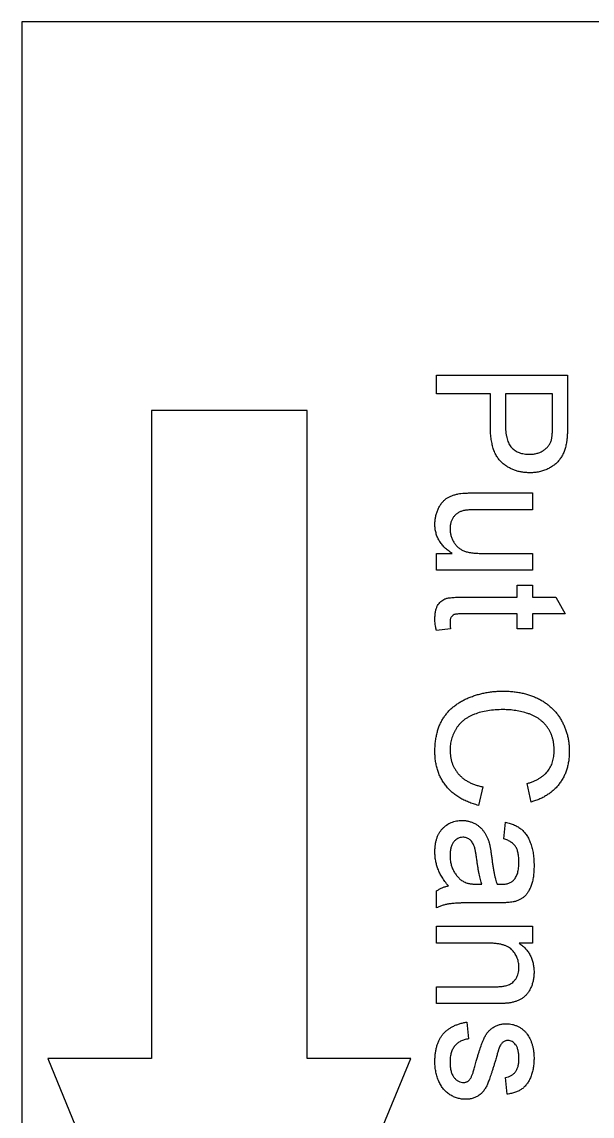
# Model space of a CAD drawing. Header units: inches. Extents: x -11 to 11, y -18.6 to 18.
# Drawn here: x -11 to 0, y -3.11 to 18 of the extents above; entities that cross this region are included whole.
import ezdxf

# ---------------------------------------------------------------- set-up
doc = ezdxf.new("R2010")
doc.units = ezdxf.units.IN
doc.header["$MEASUREMENT"] = 0

msp = doc.modelspace()

# ---------------------------------------------------------------- linework, layer by layer
at = {"color": 7, "linetype": 'Continuous', "lineweight": 25}
for p, q in [((-11, 18), (-11, -18)), ((11, 18), (-11, 18)), ((-3, 11.181), (-0.472, 11.181)), ((-3, 10.824), (-3, 11.181)), ((-0.472, 11.181), (-0.472, 10.252)), ((-1.963, 10.824), (-3, 10.824)), ((-1.963, 10.205), (-1.963, 10.824)), ((-0.764, 10.824), (-1.671, 10.824)), ((-1.671, 10.824), (-1.671, 10.215)), ((-0.764, 10.221), (-0.764, 10.824)), ((-8.5, 10.5), (-8.5, -2)), ((-5.5, 10.5), (-8.5, 10.5)), ((-5.5, -2), (-5.5, 10.5)), ((-2.292, 8.912), (-1.153, 8.912)), ((-1.153, 8.912), (-1.153, 8.588)), ((-1.153, 8.588), (-2.157, 8.588)), ((-3, 7.746), (-2.698, 7.746)), ((-3, 7.422), (-3, 7.746)), ((-2.123, 7.746), (-1.153, 7.746)), ((-1.153, 7.746), (-1.153, 7.422)), ((-1.153, 7.422), (-3, 7.422)), ((-1.444, 7.13), (-1.153, 7.13)), ((-1.444, 6.903), (-1.444, 7.13)), ((-1.153, 7.13), (-1.153, 6.903)), ((-2.481, 6.903), (-1.444, 6.903)), ((-1.153, 6.903), (-0.703, 6.903)), ((-0.703, 6.903), (-0.519, 6.579)), ((-1.444, 6.579), (-2.493, 6.579)), ((-1.444, 6.287), (-1.444, 6.579)), ((-1.153, 6.579), (-1.153, 6.287)), ((-0.519, 6.579), (-1.153, 6.579)), ((-2.733, 6.287), (-3.005, 6.255)), ((-1.153, 6.287), (-1.444, 6.287)), ((-2.108, 3.241), (-2.191, 2.884)), ((-1.174, 2.949), (-1.251, 3.306)), ((-1.704, 2.236), (-1.671, 2.56)), ((-2.219, 1.363), (-2.125, 1.361)), ((-3, 0.907), (-3, 1.232)), ((-1.802, 1.005), (-2.198, 1.005)), ((-3, 0.551), (-1.153, 0.551)), ((-3, 0.227), (-3, 0.551)), ((-1.153, 0.551), (-1.153, 0.227)), ((-2.01, 0.227), (-3, 0.227)), ((-1.153, 0.227), (-1.41, 0.227)), ((-3, -0.616), (-1.897, -0.616)), ((-3, -0.94), (-3, -0.616)), ((-1.87, -0.94), (-3, -0.94)), ((-2.417, -1.296), (-2.384, -1.62)), ((-8.5, -2), (-10.5, -2)), ((-10.5, -2), (-7, -10.5)), ((-7, -10.5), (-3.5, -2)), ((-3.5, -2), (-5.5, -2)), ((-1.639, -2.69), (-1.671, -2.366))]:
    msp.add_line(p, q, dxfattribs=at)
for points, knots in [([(-1.199, 9.301), (-1.225, 9.302), (-1.277, 9.303), (-1.352, 9.312), (-1.425, 9.327), (-1.495, 9.349), (-1.561, 9.377), (-1.625, 9.411), (-1.685, 9.451), (-1.743, 9.496), (-1.796, 9.551), (-1.841, 9.616), (-1.879, 9.69), (-1.909, 9.774), (-1.933, 9.868), (-1.951, 9.972), (-1.961, 10.085), (-1.962, 10.164), (-1.963, 10.205)], [0, 0, 0, 0, 0.058052, 0.114221, 0.168904, 0.222643, 0.275672, 0.328749, 0.381687, 0.435986, 0.491569, 0.549302, 0.610398, 0.676235, 0.747763, 0.825226, 0.909019, 1, 1, 1, 1]), ([(-1.671, 10.215), (-1.671, 10.19), (-1.67, 10.144), (-1.665, 10.076), (-1.655, 10.014), (-1.642, 9.957), (-1.626, 9.906), (-1.605, 9.86), (-1.58, 9.819), (-1.551, 9.784), (-1.519, 9.754), (-1.484, 9.728), (-1.445, 9.706), (-1.404, 9.689), (-1.36, 9.674), (-1.312, 9.665), (-1.261, 9.659), (-1.227, 9.658), (-1.209, 9.658)], [0, 0, 0, 0, 0.087731, 0.1690057, 0.2448021, 0.3142318, 0.3789416, 0.4391719, 0.4957867, 0.5494348, 0.6020003, 0.6542545, 0.7069047, 0.7612021, 0.8168623, 0.87467, 0.9360077, 1, 1, 1, 1]), ([(-0.786, 9.93), (-0.784, 9.937), (-0.78, 9.953), (-0.776, 9.979), (-0.772, 10.009), (-0.769, 10.043), (-0.766, 10.082), (-0.765, 10.124), (-0.764, 10.171), (-0.764, 10.204), (-0.764, 10.221)], [0, 0, 0, 0, 0.076383, 0.165986, 0.270715, 0.388824, 0.520602, 0.666029, 0.825243, 1, 1, 1, 1]), ([(-0.472, 10.252), (-0.472, 10.214), (-0.473, 10.142), (-0.478, 10.041), (-0.484, 9.954), (-0.492, 9.901), (-0.496, 9.878)], [0, 0, 0, 0, 0.307164, 0.575509, 0.806632, 1, 1, 1, 1]), ([(-1.209, 9.658), (-1.183, 9.659), (-1.133, 9.66), (-1.062, 9.675), (-0.995, 9.698), (-0.936, 9.731), (-0.883, 9.771), (-0.841, 9.818), (-0.806, 9.871), (-0.793, 9.91), (-0.786, 9.93)], [0, 0, 0, 0, 0.142895, 0.27688, 0.405407, 0.531833, 0.654225, 0.769811, 0.88411, 1, 1, 1, 1]), ([(-0.496, 9.878), (-0.502, 9.848), (-0.512, 9.792), (-0.539, 9.712), (-0.572, 9.639), (-0.612, 9.573), (-0.66, 9.513), (-0.717, 9.461), (-0.783, 9.414), (-0.856, 9.374), (-0.936, 9.342), (-1.02, 9.318), (-1.108, 9.304), (-1.168, 9.302), (-1.199, 9.301)], [0, 0, 0, 0, 0.0892344, 0.1729611, 0.2526322, 0.3293556, 0.40469, 0.4814938, 0.5618577, 0.6458529, 0.7323156, 0.8191953, 0.908083, 1, 1, 1, 1]), ([(-3.032, 8.307), (-3.032, 8.333), (-3.03, 8.384), (-3.018, 8.459), (-2.999, 8.531), (-2.972, 8.599), (-2.939, 8.663), (-2.902, 8.718), (-2.86, 8.764), (-2.815, 8.803), (-2.763, 8.833), (-2.708, 8.859), (-2.647, 8.88), (-2.604, 8.889), (-2.582, 8.894)], [0, 0, 0, 0, 0.0951104, 0.1887001, 0.2799491, 0.3719652, 0.460002, 0.542325, 0.6179849, 0.6903098, 0.7626455, 0.8378421, 0.9164903, 1, 1, 1, 1]), ([(-2.582, 8.894), (-2.565, 8.897), (-2.525, 8.904), (-2.459, 8.908), (-2.38, 8.912), (-2.322, 8.912), (-2.292, 8.912)], [0, 0, 0, 0, 0.182726, 0.409284, 0.682193, 1, 1, 1, 1]), ([(-2.481, 8.57), (-2.501, 8.564), (-2.539, 8.554), (-2.59, 8.526), (-2.635, 8.492), (-2.673, 8.449), (-2.704, 8.4), (-2.725, 8.345), (-2.738, 8.284), (-2.74, 8.242), (-2.741, 8.22)], [0, 0, 0, 0, 0.127061, 0.247818, 0.366315, 0.486962, 0.607686, 0.732228, 0.861457, 1, 1, 1, 1]), ([(-2.157, 8.588), (-2.177, 8.588), (-2.213, 8.588), (-2.266, 8.588), (-2.314, 8.586), (-2.357, 8.584), (-2.395, 8.582), (-2.428, 8.578), (-2.457, 8.575), (-2.474, 8.571), (-2.481, 8.57)], [0, 0, 0, 0, 0.177577, 0.339578, 0.487627, 0.618617, 0.737253, 0.839084, 0.92699, 1, 1, 1, 1]), ([(-2.698, 7.746), (-2.725, 7.763), (-2.776, 7.797), (-2.845, 7.856), (-2.903, 7.92), (-2.95, 7.988), (-2.987, 8.061), (-3.013, 8.139), (-3.03, 8.222), (-3.032, 8.278), (-3.032, 8.307)], [0, 0, 0, 0, 0.139155, 0.269619, 0.394116, 0.514627, 0.632916, 0.752307, 0.873444, 1, 1, 1, 1]), ([(-2.741, 8.22), (-2.74, 8.198), (-2.738, 8.153), (-2.725, 8.088), (-2.702, 8.024), (-2.671, 7.964), (-2.633, 7.909), (-2.588, 7.861), (-2.535, 7.823), (-2.487, 7.798), (-2.444, 7.783), (-2.408, 7.773), (-2.369, 7.764), (-2.326, 7.758), (-2.28, 7.752), (-2.231, 7.748), (-2.178, 7.746), (-2.142, 7.746), (-2.123, 7.746)], [0, 0, 0, 0, 0.075378, 0.150351, 0.225313, 0.302006, 0.377711, 0.450638, 0.522768, 0.59564, 0.634385, 0.675862, 0.720787, 0.769214, 0.821436, 0.877455, 0.93675, 1, 1, 1, 1]), ([(-3.032, 6.483), (-3.032, 6.509), (-3.03, 6.558), (-3.021, 6.627), (-3.005, 6.687), (-2.982, 6.738), (-2.953, 6.78), (-2.92, 6.817), (-2.883, 6.845), (-2.848, 6.864), (-2.816, 6.876), (-2.785, 6.883), (-2.749, 6.889), (-2.707, 6.894), (-2.659, 6.898), (-2.605, 6.901), (-2.545, 6.903), (-2.503, 6.903), (-2.481, 6.903)], [0, 0, 0, 0, 0.094739, 0.17968, 0.254281, 0.321548, 0.383481, 0.44215, 0.499061, 0.555241, 0.586739, 0.624995, 0.669536, 0.721939, 0.780294, 0.846552, 0.919585, 1, 1, 1, 1]), ([(-2.493, 6.579), (-2.512, 6.579), (-2.548, 6.578), (-2.596, 6.576), (-2.632, 6.572), (-2.665, 6.564), (-2.695, 6.545), (-2.717, 6.519), (-2.73, 6.494), (-2.736, 6.471), (-2.74, 6.444), (-2.74, 6.425), (-2.741, 6.414)], [0, 0, 0, 0, 0.169408, 0.305685, 0.409488, 0.481481, 0.593209, 0.706112, 0.767619, 0.83543, 0.913029, 1, 1, 1, 1]), ([(-3.005, 6.255), (-3.009, 6.276), (-3.017, 6.316), (-3.025, 6.375), (-3.032, 6.43), (-3.032, 6.466), (-3.032, 6.483)], [0, 0, 0, 0, 0.275333, 0.532913, 0.773608, 1, 1, 1, 1]), ([(-2.741, 6.414), (-2.741, 6.406), (-2.74, 6.387), (-2.739, 6.357), (-2.736, 6.324), (-2.734, 6.3), (-2.733, 6.287)], [0, 0, 0, 0, 0.20274, 0.437539, 0.704573, 1, 1, 1, 1]), ([(-3.032, 3.916), (-3.032, 3.949), (-3.031, 4.013), (-3.023, 4.107), (-3.01, 4.196), (-2.992, 4.281), (-2.969, 4.361), (-2.941, 4.436), (-2.907, 4.507), (-2.868, 4.573), (-2.824, 4.634), (-2.776, 4.692), (-2.723, 4.746), (-2.666, 4.796), (-2.603, 4.841), (-2.537, 4.884), (-2.465, 4.923), (-2.389, 4.957), (-2.311, 4.988), (-2.23, 5.015), (-2.148, 5.037), (-2.065, 5.056), (-1.98, 5.07), (-1.894, 5.081), (-1.806, 5.087), (-1.747, 5.088), (-1.717, 5.088)], [0, 0, 0, 0, 0.049196, 0.096248, 0.141349, 0.184656, 0.226059, 0.266173, 0.30529, 0.343245, 0.380877, 0.418496, 0.456319, 0.494237, 0.533024, 0.572473, 0.613079, 0.654934, 0.697397, 0.739884, 0.782195, 0.825062, 0.867987, 0.911411, 0.955372, 1, 1, 1, 1]), ([(-1.717, 5.088), (-1.685, 5.088), (-1.622, 5.086), (-1.528, 5.08), (-1.438, 5.068), (-1.351, 5.052), (-1.267, 5.032), (-1.186, 5.006), (-1.109, 4.976), (-1.034, 4.942), (-0.964, 4.903), (-0.897, 4.86), (-0.835, 4.813), (-0.777, 4.763), (-0.724, 4.709), (-0.675, 4.65), (-0.63, 4.588), (-0.59, 4.522), (-0.555, 4.453), (-0.524, 4.383), (-0.498, 4.31), (-0.477, 4.236), (-0.46, 4.161), (-0.449, 4.083), (-0.441, 4.004), (-0.44, 3.95), (-0.44, 3.923)], [0, 0, 0, 0, 0.049404, 0.097611, 0.144264, 0.189484, 0.23393, 0.277254, 0.319879, 0.361979, 0.403511, 0.443961, 0.483679, 0.522926, 0.562079, 0.601018, 0.64033, 0.679872, 0.71963, 0.759087, 0.798306, 0.837796, 0.877718, 0.917678, 0.95839, 1, 1, 1, 1]), ([(-1.716, 4.732), (-1.767, 4.731), (-1.866, 4.729), (-2.01, 4.712), (-2.144, 4.684), (-2.249, 4.651), (-2.327, 4.618), (-2.381, 4.591), (-2.431, 4.561), (-2.477, 4.528), (-2.52, 4.491), (-2.558, 4.451), (-2.594, 4.408), (-2.624, 4.362), (-2.651, 4.314), (-2.675, 4.265), (-2.696, 4.215), (-2.712, 4.164), (-2.725, 4.112), (-2.734, 4.059), (-2.739, 4.005), (-2.74, 3.968), (-2.741, 3.95)], [0, 0, 0, 0, 0.10534, 0.204328, 0.29809, 0.387089, 0.429743, 0.470917, 0.511137, 0.550193, 0.588367, 0.626694, 0.664462, 0.702524, 0.740489, 0.777625, 0.814722, 0.851531, 0.888102, 0.925114, 0.962105, 1, 1, 1, 1]), ([(-0.731, 3.941), (-0.732, 3.963), (-0.732, 4.007), (-0.739, 4.071), (-0.75, 4.133), (-0.765, 4.192), (-0.784, 4.248), (-0.808, 4.301), (-0.836, 4.351), (-0.868, 4.399), (-0.904, 4.443), (-0.943, 4.484), (-0.985, 4.521), (-1.03, 4.556), (-1.078, 4.587), (-1.128, 4.614), (-1.182, 4.638), (-1.257, 4.664), (-1.354, 4.691), (-1.473, 4.714), (-1.594, 4.729), (-1.675, 4.731), (-1.716, 4.732)], [0, 0, 0, 0, 0.046767, 0.091977, 0.135817, 0.178248, 0.219461, 0.259877, 0.299984, 0.340255, 0.380297, 0.419374, 0.458753, 0.498137, 0.537629, 0.577875, 0.618615, 0.660731, 0.745276, 0.829729, 0.914594, 1, 1, 1, 1]), ([(-2.191, 2.884), (-2.224, 2.893), (-2.29, 2.911), (-2.383, 2.945), (-2.471, 2.984), (-2.553, 3.028), (-2.628, 3.078), (-2.698, 3.132), (-2.761, 3.192), (-2.818, 3.257), (-2.869, 3.326), (-2.912, 3.399), (-2.95, 3.476), (-2.98, 3.557), (-3.003, 3.642), (-3.02, 3.73), (-3.03, 3.822), (-3.032, 3.884), (-3.032, 3.916)], [0, 0, 0, 0, 0.071578, 0.140016, 0.206197, 0.270156, 0.332001, 0.392755, 0.452579, 0.512253, 0.571532, 0.630152, 0.688769, 0.748164, 0.808703, 0.870256, 0.9339, 1, 1, 1, 1]), ([(-2.741, 3.95), (-2.74, 3.928), (-2.739, 3.884), (-2.731, 3.821), (-2.72, 3.759), (-2.702, 3.701), (-2.679, 3.645), (-2.652, 3.592), (-2.619, 3.541), (-2.582, 3.493), (-2.539, 3.448), (-2.492, 3.407), (-2.44, 3.369), (-2.383, 3.336), (-2.321, 3.307), (-2.254, 3.28), (-2.183, 3.258), (-2.133, 3.247), (-2.108, 3.241)], [0, 0, 0, 0, 0.06333, 0.125099, 0.184671, 0.243188, 0.30086, 0.358337, 0.416132, 0.474752, 0.533973, 0.594009, 0.655353, 0.718636, 0.784395, 0.853005, 0.924907, 1, 1, 1, 1]), ([(-1.251, 3.306), (-1.229, 3.313), (-1.186, 3.326), (-1.125, 3.351), (-1.069, 3.377), (-1.017, 3.406), (-0.97, 3.437), (-0.927, 3.47), (-0.889, 3.506), (-0.855, 3.544), (-0.826, 3.585), (-0.8, 3.629), (-0.779, 3.675), (-0.761, 3.723), (-0.748, 3.774), (-0.738, 3.827), (-0.733, 3.883), (-0.732, 3.921), (-0.731, 3.941)], [0, 0, 0, 0, 0.077216, 0.151135, 0.22074, 0.287092, 0.350248, 0.410911, 0.469556, 0.526288, 0.582068, 0.638067, 0.69498, 0.75247, 0.811289, 0.871882, 0.934657, 1, 1, 1, 1]), ([(-0.44, 3.923), (-0.44, 3.893), (-0.441, 3.834), (-0.451, 3.746), (-0.466, 3.663), (-0.486, 3.583), (-0.514, 3.507), (-0.547, 3.434), (-0.587, 3.365), (-0.632, 3.3), (-0.682, 3.239), (-0.738, 3.183), (-0.799, 3.132), (-0.864, 3.086), (-0.934, 3.044), (-1.01, 3.007), (-1.09, 2.975), (-1.146, 2.958), (-1.174, 2.949)], [0, 0, 0, 0, 0.068642, 0.134923, 0.199197, 0.261387, 0.322488, 0.38269, 0.442778, 0.502528, 0.562395, 0.621746, 0.681859, 0.74205, 0.804098, 0.867177, 0.932368, 1, 1, 1, 1]), ([(-3.032, 1.988), (-3.032, 2.012), (-3.031, 2.058), (-3.024, 2.124), (-3.013, 2.187), (-2.996, 2.245), (-2.977, 2.3), (-2.951, 2.35), (-2.921, 2.396), (-2.886, 2.437), (-2.848, 2.473), (-2.808, 2.505), (-2.764, 2.532), (-2.719, 2.555), (-2.67, 2.572), (-2.619, 2.584), (-2.565, 2.591), (-2.529, 2.592), (-2.51, 2.593)], [0, 0, 0, 0, 0.078668, 0.152594, 0.222863, 0.289895, 0.354043, 0.415825, 0.476257, 0.535647, 0.59403, 0.651213, 0.707464, 0.763721, 0.820383, 0.878679, 0.938165, 1, 1, 1, 1]), ([(-2.51, 2.593), (-2.488, 2.592), (-2.445, 2.591), (-2.382, 2.579), (-2.322, 2.561), (-2.265, 2.535), (-2.213, 2.503), (-2.165, 2.467), (-2.123, 2.426), (-2.087, 2.379), (-2.055, 2.33), (-2.028, 2.277), (-2.004, 2.222), (-1.992, 2.183), (-1.986, 2.163)], [0, 0, 0, 0, 0.090112, 0.177281, 0.262877, 0.348059, 0.432222, 0.513208, 0.593481, 0.672827, 0.752511, 0.833621, 0.91551, 1, 1, 1, 1]), ([(-1.671, 2.56), (-1.641, 2.553), (-1.582, 2.538), (-1.5, 2.507), (-1.427, 2.469), (-1.363, 2.424), (-1.307, 2.369), (-1.257, 2.304), (-1.216, 2.228), (-1.182, 2.143), (-1.154, 2.048), (-1.134, 1.946), (-1.123, 1.837), (-1.121, 1.762), (-1.12, 1.723)], [0, 0, 0, 0, 0.085106, 0.164334, 0.238081, 0.308283, 0.378105, 0.450848, 0.528549, 0.612377, 0.70145, 0.795476, 0.894773, 1, 1, 1, 1]), ([(-2.492, 2.269), (-2.509, 2.268), (-2.543, 2.266), (-2.591, 2.247), (-2.634, 2.218), (-2.672, 2.178), (-2.704, 2.127), (-2.726, 2.065), (-2.738, 1.993), (-2.74, 1.941), (-2.741, 1.914)], [0, 0, 0, 0, 0.106191, 0.208708, 0.313361, 0.426462, 0.548004, 0.681596, 0.831457, 1, 1, 1, 1]), ([(-2.226, 1.849), (-2.23, 1.877), (-2.237, 1.93), (-2.25, 2.002), (-2.263, 2.06), (-2.277, 2.107), (-2.294, 2.145), (-2.314, 2.177), (-2.338, 2.205), (-2.365, 2.228), (-2.394, 2.246), (-2.425, 2.259), (-2.458, 2.267), (-2.481, 2.268), (-2.492, 2.269)], [0, 0, 0, 0, 0.157179, 0.290109, 0.398882, 0.483917, 0.555629, 0.624345, 0.689665, 0.753686, 0.816545, 0.877604, 0.938134, 1, 1, 1, 1]), ([(-1.986, 2.163), (-1.982, 2.147), (-1.973, 2.11), (-1.962, 2.049), (-1.95, 1.977), (-1.943, 1.925), (-1.94, 1.897)], [0, 0, 0, 0, 0.18881, 0.417458, 0.688497, 1, 1, 1, 1]), ([(-1.412, 1.781), (-1.412, 1.798), (-1.413, 1.831), (-1.416, 1.878), (-1.421, 1.922), (-1.428, 1.962), (-1.437, 1.999), (-1.447, 2.033), (-1.46, 2.063), (-1.481, 2.098), (-1.514, 2.139), (-1.566, 2.179), (-1.63, 2.213), (-1.678, 2.228), (-1.704, 2.236)], [0, 0, 0, 0, 0.0851693, 0.1645256, 0.23825, 0.3065685, 0.3705914, 0.4295682, 0.48447, 0.5355898, 0.6372033, 0.7457215, 0.8653355, 1, 1, 1, 1]), ([(-2.773, 1.329), (-2.795, 1.357), (-2.839, 1.412), (-2.894, 1.495), (-2.94, 1.576), (-2.975, 1.656), (-3.001, 1.736), (-3.019, 1.817), (-3.031, 1.902), (-3.032, 1.959), (-3.032, 1.988)], [0, 0, 0, 0, 0.149631, 0.288282, 0.415682, 0.534026, 0.647897, 0.762563, 0.879642, 1, 1, 1, 1]), ([(-2.741, 1.914), (-2.74, 1.886), (-2.739, 1.831), (-2.723, 1.752), (-2.7, 1.677), (-2.666, 1.608), (-2.626, 1.545), (-2.581, 1.491), (-2.531, 1.445), (-2.494, 1.422), (-2.475, 1.411)], [0, 0, 0, 0, 0.140553, 0.275516, 0.406786, 0.536132, 0.661649, 0.779376, 0.890775, 1, 1, 1, 1]), ([(-2.125, 1.361), (-2.13, 1.375), (-2.141, 1.406), (-2.154, 1.454), (-2.168, 1.507), (-2.18, 1.566), (-2.193, 1.629), (-2.204, 1.698), (-2.216, 1.772), (-2.222, 1.823), (-2.226, 1.849)], [0, 0, 0, 0, 0.091169, 0.192402, 0.302457, 0.421923, 0.552321, 0.691338, 0.841219, 1, 1, 1, 1]), ([(-1.94, 1.897), (-1.936, 1.868), (-1.928, 1.811), (-1.917, 1.729), (-1.904, 1.654), (-1.891, 1.584), (-1.878, 1.52), (-1.864, 1.462), (-1.849, 1.41), (-1.838, 1.378), (-1.833, 1.363)], [0, 0, 0, 0, 0.1619611, 0.3128901, 0.4540141, 0.5843348, 0.7037295, 0.8126688, 0.9110789, 1, 1, 1, 1]), ([(-1.12, 1.723), (-1.121, 1.685), (-1.122, 1.613), (-1.132, 1.511), (-1.149, 1.419), (-1.173, 1.338), (-1.203, 1.269), (-1.236, 1.209), (-1.272, 1.158), (-1.313, 1.117), (-1.359, 1.084), (-1.409, 1.058), (-1.465, 1.035), (-1.505, 1.025), (-1.525, 1.02)], [0, 0, 0, 0, 0.1276937, 0.2433526, 0.3477271, 0.4418155, 0.5265831, 0.6028447, 0.6721336, 0.7357914, 0.7977905, 0.8617739, 0.9285382, 1, 1, 1, 1]), ([(-1.51, 1.445), (-1.502, 1.454), (-1.486, 1.474), (-1.467, 1.509), (-1.449, 1.546), (-1.435, 1.586), (-1.425, 1.63), (-1.417, 1.678), (-1.413, 1.728), (-1.412, 1.763), (-1.412, 1.781)], [0, 0, 0, 0, 0.10497, 0.21464, 0.328561, 0.446665, 0.573274, 0.706537, 0.848573, 1, 1, 1, 1]), ([(-3, 1.232), (-2.983, 1.243), (-2.95, 1.267), (-2.895, 1.295), (-2.836, 1.316), (-2.794, 1.325), (-2.773, 1.329)], [0, 0, 0, 0, 0.245651, 0.491848, 0.74177, 1, 1, 1, 1]), ([(-2.475, 1.411), (-2.459, 1.403), (-2.425, 1.387), (-2.365, 1.374), (-2.295, 1.364), (-2.246, 1.363), (-2.219, 1.363)], [0, 0, 0, 0, 0.201655, 0.433631, 0.697639, 1, 1, 1, 1]), ([(-1.833, 1.363), (-1.824, 1.363), (-1.808, 1.362), (-1.787, 1.362), (-1.77, 1.361), (-1.761, 1.361), (-1.758, 1.361)], [0, 0, 0, 0, 0.35568, 0.644278, 0.859095, 1, 1, 1, 1]), ([(-1.758, 1.361), (-1.744, 1.362), (-1.716, 1.362), (-1.677, 1.365), (-1.641, 1.372), (-1.608, 1.381), (-1.578, 1.393), (-1.552, 1.408), (-1.529, 1.424), (-1.516, 1.438), (-1.51, 1.445)], [0, 0, 0, 0, 0.157694, 0.30275, 0.438168, 0.564705, 0.681763, 0.791831, 0.896524, 1, 1, 1, 1]), ([(-2.198, 1.005), (-2.231, 1.004), (-2.294, 1.004), (-2.384, 1.004), (-2.466, 1.003), (-2.539, 1), (-2.603, 0.998), (-2.658, 0.994), (-2.704, 0.99), (-2.754, 0.984), (-2.811, 0.974), (-2.875, 0.957), (-2.939, 0.935), (-2.98, 0.917), (-3, 0.907)], [0, 0, 0, 0, 0.121744, 0.232308, 0.332328, 0.421205, 0.50015, 0.567993, 0.625354, 0.671656, 0.753768, 0.835272, 0.91738, 1, 1, 1, 1]), ([(-1.525, 1.02), (-1.541, 1.018), (-1.577, 1.012), (-1.639, 1.008), (-1.716, 1.005), (-1.772, 1.005), (-1.802, 1.005)], [0, 0, 0, 0, 0.171461, 0.394486, 0.669995, 1, 1, 1, 1]), ([(-1.412, -0.246), (-1.412, -0.23), (-1.413, -0.199), (-1.419, -0.152), (-1.429, -0.109), (-1.442, -0.066), (-1.46, -0.025), (-1.481, 0.014), (-1.507, 0.052), (-1.536, 0.088), (-1.571, 0.122), (-1.613, 0.15), (-1.663, 0.174), (-1.718, 0.194), (-1.781, 0.208), (-1.851, 0.219), (-1.928, 0.226), (-1.982, 0.227), (-2.01, 0.227)], [0, 0, 0, 0, 0.05474, 0.107494, 0.159432, 0.210592, 0.261398, 0.312429, 0.36439, 0.41773, 0.472461, 0.530716, 0.592905, 0.660261, 0.734487, 0.815792, 0.903972, 1, 1, 1, 1]), ([(-1.41, 0.227), (-1.387, 0.21), (-1.342, 0.177), (-1.282, 0.12), (-1.233, 0.057), (-1.191, -0.01), (-1.16, -0.084), (-1.137, -0.163), (-1.123, -0.248), (-1.121, -0.306), (-1.12, -0.336)], [0, 0, 0, 0, 0.128951, 0.252973, 0.373396, 0.492638, 0.612688, 0.736276, 0.865056, 1, 1, 1, 1]), ([(-1.897, -0.616), (-1.868, -0.615), (-1.813, -0.615), (-1.737, -0.609), (-1.672, -0.598), (-1.617, -0.583), (-1.571, -0.561), (-1.531, -0.533), (-1.496, -0.498), (-1.466, -0.456), (-1.442, -0.409), (-1.424, -0.358), (-1.414, -0.303), (-1.413, -0.265), (-1.412, -0.246)], [0, 0, 0, 0, 0.125533, 0.234129, 0.327094, 0.405164, 0.474844, 0.543682, 0.613556, 0.686418, 0.761263, 0.83768, 0.916901, 1, 1, 1, 1]), ([(-1.12, -0.336), (-1.121, -0.362), (-1.122, -0.413), (-1.134, -0.488), (-1.152, -0.561), (-1.178, -0.629), (-1.211, -0.691), (-1.247, -0.747), (-1.289, -0.793), (-1.336, -0.832), (-1.388, -0.863), (-1.443, -0.888), (-1.503, -0.909), (-1.545, -0.918), (-1.567, -0.923)], [0, 0, 0, 0, 0.096432, 0.190028, 0.28182, 0.372899, 0.460187, 0.541381, 0.618426, 0.691795, 0.765068, 0.840083, 0.918225, 1, 1, 1, 1]), ([(-1.567, -0.923), (-1.575, -0.925), (-1.592, -0.928), (-1.62, -0.93), (-1.651, -0.934), (-1.687, -0.936), (-1.727, -0.937), (-1.771, -0.939), (-1.819, -0.939), (-1.852, -0.94), (-1.87, -0.94)], [0, 0, 0, 0, 0.0795145, 0.1701305, 0.275678, 0.3943858, 0.5262378, 0.6697567, 0.8282074, 1, 1, 1, 1]), ([(-3.032, -2.064), (-3.032, -2.035), (-3.031, -1.98), (-3.024, -1.9), (-3.012, -1.826), (-2.995, -1.756), (-2.973, -1.692), (-2.947, -1.633), (-2.915, -1.579), (-2.879, -1.53), (-2.837, -1.486), (-2.791, -1.446), (-2.74, -1.41), (-2.684, -1.379), (-2.624, -1.352), (-2.559, -1.329), (-2.49, -1.31), (-2.441, -1.301), (-2.417, -1.296)], [0, 0, 0, 0, 0.077773, 0.150709, 0.21963, 0.284947, 0.346552, 0.405375, 0.462198, 0.517726, 0.572392, 0.628154, 0.684637, 0.742663, 0.802519, 0.865457, 0.931122, 1, 1, 1, 1]), ([(-2.234, -2.048), (-2.227, -2.023), (-2.213, -1.976), (-2.192, -1.907), (-2.172, -1.844), (-2.153, -1.786), (-2.134, -1.734), (-2.117, -1.686), (-2.099, -1.644), (-2.078, -1.596), (-2.05, -1.542), (-2.008, -1.486), (-1.96, -1.438), (-1.907, -1.398), (-1.849, -1.367), (-1.787, -1.345), (-1.722, -1.331), (-1.678, -1.33), (-1.656, -1.329)], [0, 0, 0, 0, 0.07663, 0.147666, 0.213112, 0.274092, 0.329195, 0.379696, 0.424855, 0.464525, 0.537295, 0.606073, 0.673004, 0.73886, 0.803957, 0.868611, 0.933386, 1, 1, 1, 1]), ([(-1.656, -1.329), (-1.636, -1.329), (-1.596, -1.331), (-1.537, -1.341), (-1.48, -1.359), (-1.426, -1.383), (-1.375, -1.411), (-1.328, -1.447), (-1.286, -1.486), (-1.262, -1.517), (-1.25, -1.532)], [0, 0, 0, 0, 0.129282, 0.255884, 0.380742, 0.506435, 0.6317, 0.754527, 0.877028, 1, 1, 1, 1]), ([(-2.384, -1.62), (-2.412, -1.625), (-2.464, -1.635), (-2.537, -1.664), (-2.599, -1.704), (-2.643, -1.746), (-2.671, -1.785), (-2.69, -1.817), (-2.705, -1.852), (-2.719, -1.89), (-2.729, -1.93), (-2.736, -1.973), (-2.74, -2.019), (-2.74, -2.051), (-2.741, -2.067)], [0, 0, 0, 0, 0.131397, 0.251648, 0.366458, 0.479248, 0.535713, 0.59398, 0.654306, 0.716858, 0.781849, 0.85055, 0.923402, 1, 1, 1, 1]), ([(-1.72, -1.687), (-1.727, -1.693), (-1.742, -1.706), (-1.761, -1.731), (-1.779, -1.76), (-1.789, -1.782), (-1.794, -1.794)], [0, 0, 0, 0, 0.218325, 0.45431, 0.715433, 1, 1, 1, 1]), ([(-1.623, -1.653), (-1.632, -1.653), (-1.649, -1.654), (-1.674, -1.661), (-1.698, -1.672), (-1.713, -1.682), (-1.72, -1.687)], [0, 0, 0, 0, 0.253034, 0.498993, 0.744328, 1, 1, 1, 1]), ([(-1.412, -2.008), (-1.412, -1.992), (-1.413, -1.963), (-1.416, -1.92), (-1.421, -1.881), (-1.427, -1.845), (-1.436, -1.812), (-1.446, -1.783), (-1.46, -1.757), (-1.479, -1.728), (-1.506, -1.699), (-1.542, -1.672), (-1.582, -1.656), (-1.609, -1.654), (-1.623, -1.653)], [0, 0, 0, 0, 0.100186, 0.192879, 0.279435, 0.358883, 0.43206, 0.498921, 0.560951, 0.618954, 0.724906, 0.820234, 0.910168, 1, 1, 1, 1]), ([(-1.25, -1.532), (-1.241, -1.544), (-1.223, -1.571), (-1.198, -1.616), (-1.177, -1.667), (-1.157, -1.725), (-1.141, -1.786), (-1.129, -1.85), (-1.122, -1.916), (-1.121, -1.961), (-1.12, -1.984)], [0, 0, 0, 0, 0.097024, 0.203286, 0.319653, 0.447378, 0.581355, 0.717131, 0.856792, 1, 1, 1, 1]), ([(-1.794, -1.794), (-1.795, -1.798), (-1.799, -1.808), (-1.804, -1.826), (-1.812, -1.849), (-1.819, -1.877), (-1.829, -1.91), (-1.84, -1.949), (-1.852, -1.992), (-1.86, -2.022), (-1.865, -2.039)], [0, 0, 0, 0, 0.0527267, 0.1274254, 0.220945, 0.3365179, 0.4709012, 0.6273667, 0.802635, 1, 1, 1, 1]), ([(-2.445, -2.787), (-2.471, -2.786), (-2.523, -2.784), (-2.599, -2.766), (-2.673, -2.739), (-2.743, -2.7), (-2.809, -2.651), (-2.867, -2.591), (-2.917, -2.521), (-2.959, -2.442), (-2.992, -2.356), (-3.015, -2.263), (-3.03, -2.165), (-3.032, -2.098), (-3.032, -2.064)], [0, 0, 0, 0, 0.074566, 0.14875, 0.223509, 0.301177, 0.379634, 0.459042, 0.540527, 0.625996, 0.715096, 0.806348, 0.900739, 1, 1, 1, 1]), ([(-2.741, -2.067), (-2.741, -2.083), (-2.74, -2.115), (-2.736, -2.16), (-2.73, -2.203), (-2.722, -2.242), (-2.711, -2.278), (-2.698, -2.311), (-2.681, -2.34), (-2.657, -2.374), (-2.624, -2.409), (-2.579, -2.44), (-2.529, -2.46), (-2.495, -2.462), (-2.478, -2.463)], [0, 0, 0, 0, 0.091733, 0.178054, 0.258172, 0.333505, 0.404517, 0.470512, 0.533796, 0.593434, 0.704916, 0.806668, 0.902831, 1, 1, 1, 1]), ([(-1.865, -2.039), (-1.872, -2.063), (-1.886, -2.109), (-1.907, -2.175), (-1.926, -2.237), (-1.945, -2.294), (-1.963, -2.347), (-1.98, -2.395), (-1.995, -2.438), (-2.014, -2.489), (-2.04, -2.546), (-2.079, -2.607), (-2.123, -2.661), (-2.175, -2.706), (-2.233, -2.743), (-2.298, -2.768), (-2.369, -2.785), (-2.419, -2.786), (-2.445, -2.787)], [0, 0, 0, 0, 0.072232, 0.139494, 0.202721, 0.260985, 0.314754, 0.36357, 0.408365, 0.448225, 0.521018, 0.590206, 0.657337, 0.723301, 0.788694, 0.855574, 0.925358, 1, 1, 1, 1]), ([(-2.329, -2.352), (-2.325, -2.345), (-2.318, -2.329), (-2.308, -2.303), (-2.297, -2.272), (-2.286, -2.236), (-2.274, -2.196), (-2.26, -2.151), (-2.248, -2.101), (-2.239, -2.066), (-2.234, -2.048)], [0, 0, 0, 0, 0.074603, 0.163017, 0.265923, 0.38388, 0.514906, 0.662046, 0.82448, 1, 1, 1, 1]), ([(-1.671, -2.366), (-1.652, -2.362), (-1.614, -2.355), (-1.562, -2.331), (-1.517, -2.3), (-1.479, -2.259), (-1.448, -2.209), (-1.427, -2.15), (-1.414, -2.082), (-1.413, -2.033), (-1.412, -2.008)], [0, 0, 0, 0, 0.121466, 0.236106, 0.346272, 0.458501, 0.576755, 0.702718, 0.843223, 1, 1, 1, 1]), ([(-1.12, -1.984), (-1.121, -2.018), (-1.123, -2.084), (-1.134, -2.18), (-1.154, -2.269), (-1.181, -2.351), (-1.215, -2.425), (-1.254, -2.49), (-1.3, -2.543), (-1.352, -2.588), (-1.411, -2.623), (-1.479, -2.652), (-1.556, -2.675), (-1.61, -2.685), (-1.639, -2.69)], [0, 0, 0, 0, 0.10445, 0.202794, 0.29589, 0.38505, 0.46846, 0.545405, 0.617212, 0.685359, 0.754551, 0.829684, 0.910999, 1, 1, 1, 1]), ([(-2.478, -2.463), (-2.47, -2.463), (-2.455, -2.463), (-2.433, -2.456), (-2.412, -2.448), (-2.393, -2.435), (-2.374, -2.42), (-2.357, -2.4), (-2.342, -2.378), (-2.333, -2.361), (-2.329, -2.352)], [0, 0, 0, 0, 0.118564, 0.232722, 0.344508, 0.460106, 0.582297, 0.709813, 0.850358, 1, 1, 1, 1])]:
    msp.add_open_spline(points, degree=3, knots=knots, dxfattribs=at)

doc.saveas('drawing.dxf')
